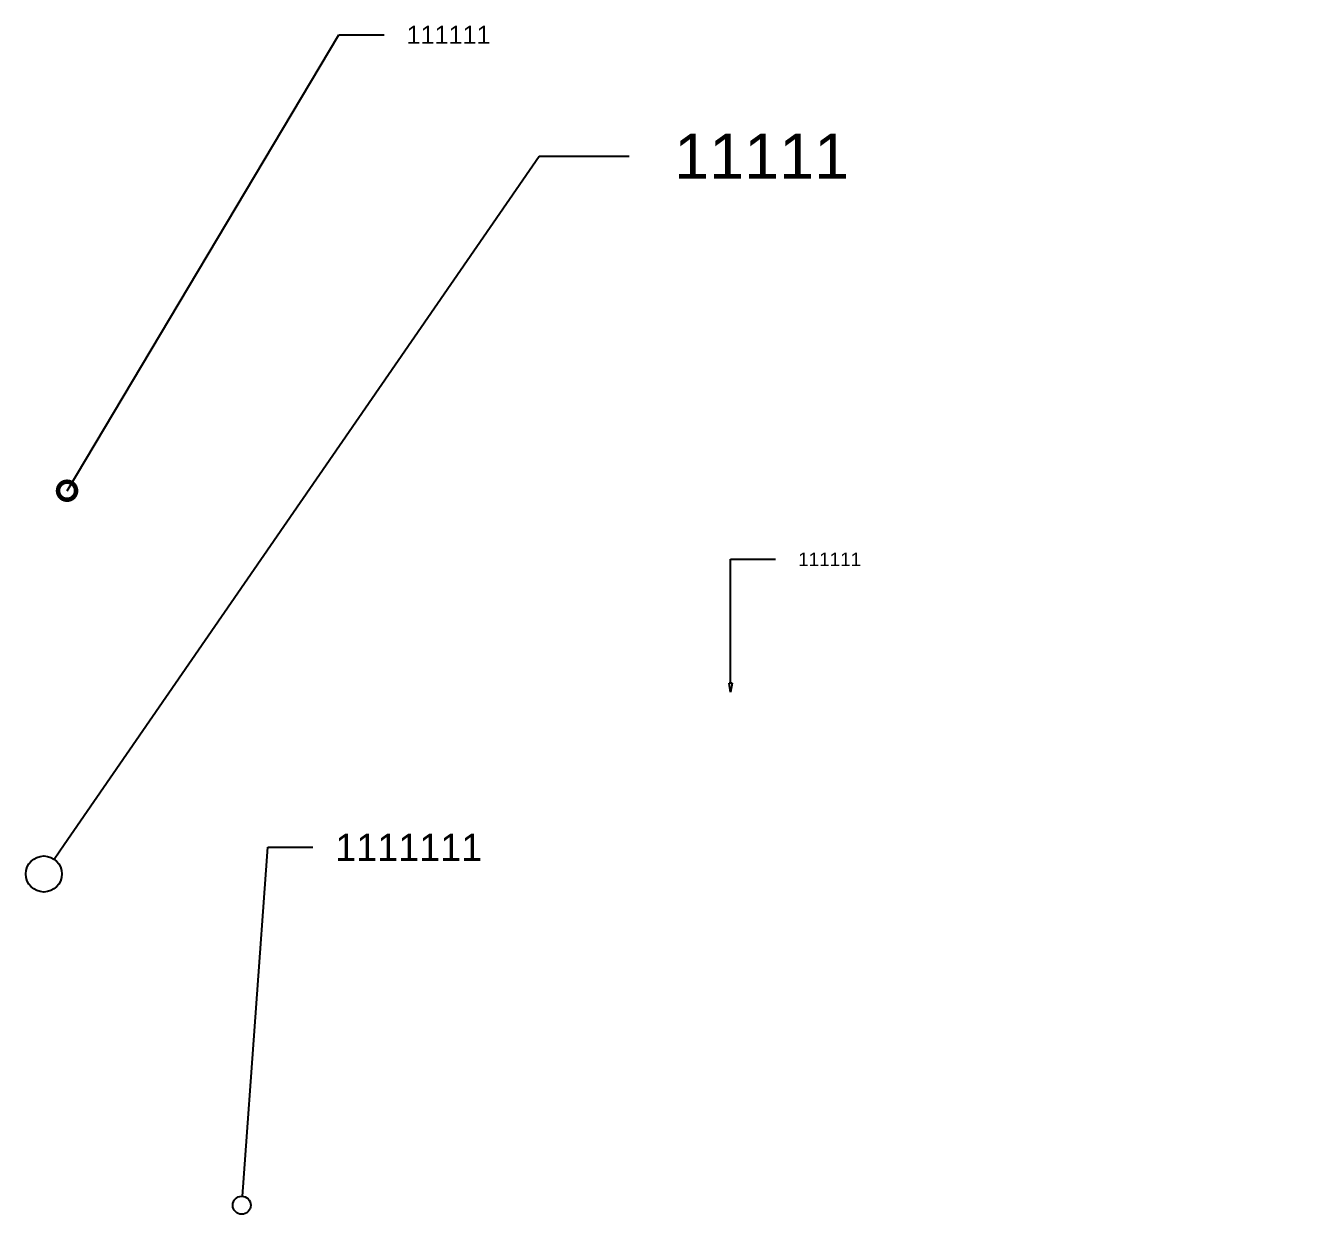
# Model space of a CAD drawing. Header units: millimetres. Extents: x 863 to 22635, y -482 to 12118.
# Drawn here: x 1303.7 to 1590, y 1940 to 2203.8 of the extents above; entities that cross this region are included whole.
import ezdxf
from ezdxf import colors
from ezdxf.entities.mleader import LeaderData, LeaderLine
from ezdxf.enums import TextEntityAlignment as Align
from ezdxf.math import Vec2, Vec3

# ---------------------------------------------------------------- set-up
doc = ezdxf.new("R2010")
doc.units = ezdxf.units.MM
doc.layers.add('DIM_0G', color=20, linetype='Continuous')
doc.layers.add('rtm-merdiven-yazı', color=7, linetype='Continuous', lineweight=20)
doc.layers.add('TXT_0G', color=7, linetype='Continuous', lineweight=13)
doc.styles.add('attdef', font='GOTHIC.TTF')
doc.styles.get("Standard").update_dxf_attribs({"font": 'arial.ttf'})

# ---------------------------------------------------------------- blocks, each defined once
blk = doc.blocks.new('_DotBlank')
at = {"color": 0, "linetype": 'ByBlock', "lineweight": -2}
blk.add_line((-0.5, 0), (-1, 0), dxfattribs=at)
blk.add_circle((0, 0), 0.5, dxfattribs=at)
blk = doc.blocks.new('_ClosedBlank')
at = {"color": 0, "linetype": 'ByBlock', "lineweight": -2}
for p, q in [((-1, 0.17), (0, 0)), ((-1, 0.17), (-1, -0.17)), ((0, 0), (-1, -0.17))]:
    blk.add_line(p, q, dxfattribs=at)
blk = doc.blocks.new('_DOTSMALL')
at = {"layer": 'rtm-merdiven-yazı', "color": 0, "linetype": 'ByBlock', "const_width": 0.5}
blk.add_lwpolyline([(-0.0625, 0, 1), (0.0625, 0, 1)], format="xyb", close=True, dxfattribs=at)
blk = doc.blocks.new('221014_0G_LAYER-SYMBOL')
at = {"color": 0, "style": 'attdef', "flags": 4}
for tag, p in [('W1', (781.66, 1512.9)), ('F1', (781.66, 1435.4)), ('C1', (781.66, 1368.08)), ('M1', (781.66, 1309.9))]:
    blk.add_attdef(tag, text='', height=1.1, dxfattribs=at).set_placement(p, align=Align.MIDDLE_CENTER)
at = {"layer": 'TXT_0G'}
ml = blk.add_multileader_mtext('Standard', dxfattribs=at)
ml.set_content('111111', color=256)
ml.set_leader_properties()
ml.set_arrow_properties(name='DOTSMALL')
ml.build(insert=Vec2(0, 0))
ml.multileader.update_dxf_attribs({"text_right_attachment_type": 6, "dogleg_length": 10, "arrow_head_size": 8})
ctx = ml.context
ctx.base_point, ctx.arrow_head_size, ctx.landing_gap_size, ctx.plane_origin = Vec3(519.78, 1247.95), 8, 5, Vec3(449.41, 1146.74)
ctx.right_attachment = 6
notes = []
notes.append((ctx, [(0, (1, 1, 0), (509.78, 1247.95), (1, 0), 10, [(0, [(449.41, 1146.74)], 0, [])])]))
ctx.mtext.insert, ctx.mtext.flow_direction = Vec3(524.78, 1249.95), 5
ml = blk.add_multileader_mtext('Standard', dxfattribs=at)
ml.set_content('11111', color=256)
ml.set_leader_properties()
ml.set_arrow_properties(name='DOTBLANK')
ml.build(insert=Vec2(0, 0))
ml.multileader.update_dxf_attribs({"dogleg_length": 20, "arrow_head_size": 8})
ctx = ml.context
ctx.base_point, ctx.char_height, ctx.arrow_head_size, ctx.landing_gap_size, ctx.plane_origin = Vec3(574.2, 1221), 10, 8, 10, Vec3(444.24, 1061.66)
notes.append((ctx, [(0, (1, 1, 0), (554.2, 1221), (1, 0), 20, [(0, [(444.24, 1061.66)], 0, [])])]))
ctx.mtext.insert, ctx.mtext.flow_direction = Vec3(584.2, 1226), 5
ml = blk.add_multileader_mtext('Standard', dxfattribs=at)
ml.set_content('111111', color=256)
ml.set_leader_properties()
ml.set_arrow_properties(name='CLOSEDBLANK')
ml.build(insert=Vec2(0, 0))
ml.multileader.update_dxf_attribs({"dogleg_length": 10, "arrow_head_size": 2})
ctx = ml.context
ctx.base_point, ctx.char_height, ctx.arrow_head_size, ctx.landing_gap_size, ctx.plane_origin = Vec3(606.73, 1131.52), 3, 2, 5, Vec3(596.73, 1102.04)
notes.append((ctx, [(0, (1, 1, 0), (596.73, 1131.52), (1, 0), 10, [(0, [(596.73, 1102.04)], 0, [])])]))
ctx.mtext.insert, ctx.mtext.flow_direction = Vec3(611.73, 1133.02), 5
ml = blk.add_multileader_mtext('Standard', dxfattribs=at)
ml.set_content('1111111', color=256)
ml.set_leader_properties()
ml.set_arrow_properties(name='DOTBLANK')
ml.build(insert=Vec2(0, 0))
ml.multileader.update_dxf_attribs({"dogleg_length": 10})
ctx = ml.context
ctx.base_point, ctx.char_height, ctx.landing_gap_size, ctx.plane_origin = Vec3(503.96, 1067.58), 6, 5, Vec3(510.85, 1039.79)
notes.append((ctx, [(0, (1, 1, 0), (493.96, 1067.58), (1, 0), 10, [(0, [(488.19, 988.13)], 0, [])])]))
ctx.mtext.insert, ctx.mtext.width, ctx.mtext.flow_direction = Vec3(508.96, 1070.58), 217.5593, 5
for ctx, leaders in notes:
    for number, flags, end, landing, length, lines in leaders:
        leader = LeaderData()
        leader.index, (leader.has_last_leader_line, leader.has_dogleg_vector, leader.attachment_direction) = number, flags
        leader.last_leader_point, leader.dogleg_vector, leader.dogleg_length = Vec3(end), Vec3(landing), length
        for number, points, colour, breaks in lines:
            line = LeaderLine()
            line.index, line.vertices, line.color, line.breaks = number, Vec3.list(points), colors.encode_raw_color(colour), breaks
            leader.lines.append(line)
        ctx.leaders.append(leader)

msp = doc.modelspace()

# ---------------------------------------------------------------- block references
at = {"layer": 'DIM_0G'}
msp.add_blockref('221014_0G_LAYER-SYMBOL', (863.5, 953.89), dxfattribs=at)

doc.saveas('drawing.dxf')
